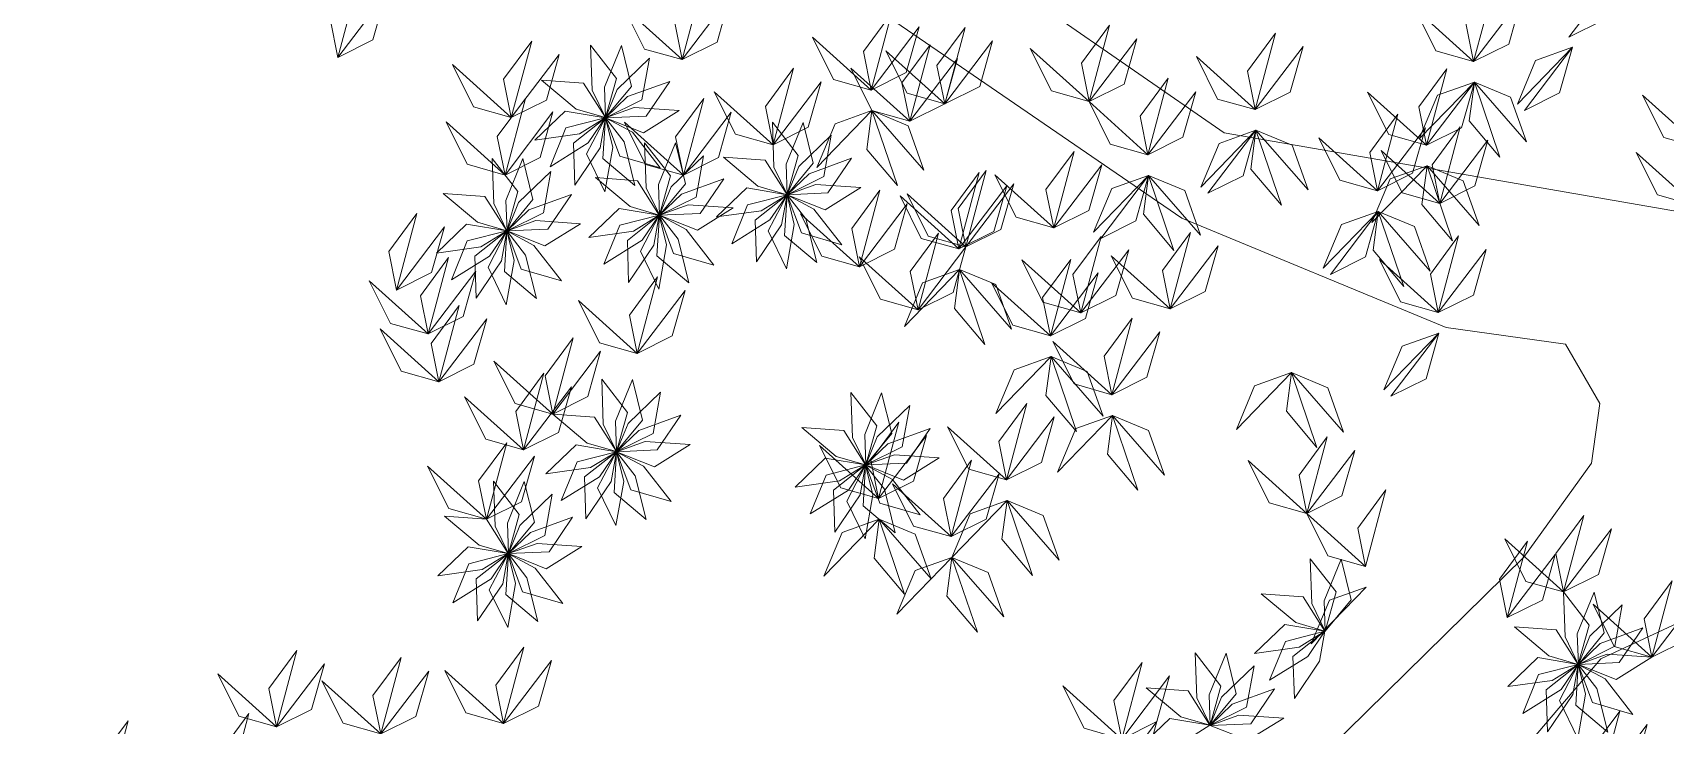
# Model space of a CAD drawing. Header units: inches. Extents: x 4350 to 28384, y -6772 to 993.
# Drawn here: x 8049.1 to 8172.7, y 613.2 to 665.7 of the extents above; entities that cross this region are included whole.
import ezdxf

# ---------------------------------------------------------------- set-up
doc = ezdxf.new("R2010")
doc.units = ezdxf.units.IN
doc.header["$MEASUREMENT"] = 0
doc.layers.add('nascosti', color=1, linetype='Continuous')

msp = doc.modelspace()

# ---------------------------------------------------------------- linework, layer by layer
at = {"layer": 'nascosti', "linetype": 'Continuous', "lineweight": 0}
for points in [[(8201.26, 802.73), (8207.9, 751.17), (8197.17, 690.52), (8179.27, 651.12), (8139.26, 658.06), (8098.54, 686.28), (8098.44, 712.07), (8092.54, 735.9), (8037.6, 771.15)], [(8046.22, 710.58), (8090.72, 706.23), (8094.04, 680.46), (8136.07, 651.6), (8156.09, 643.3), (8165.12, 642.04), (8167.71, 637.54), (8167.09, 633.02), (8161.95, 625.91), (8133.69, 598.08), (8113.76, 583.81), (8085.42, 575.32), (8066.06, 578.47), (8031.86, 587.37)], [(8156.23, 604.61), (8167.79, 618.2), (8176.15, 622.1), (8187.14, 615.05), (8200.09, 602.2)]]:
    msp.add_lwpolyline(points, dxfattribs=at)
at = {"layer": 'nascosti', "lineweight": 0}
for points in [[(8165.37, 665.31), (8168.03, 666.63), (8169.01, 670.09), (8165.37, 665.31)], [(8072.17, 663.79), (8071.58, 666.7), (8073.71, 669.59), (8072.17, 663.79)], [(8098.22, 663.62), (8097.64, 666.52), (8099.76, 669.41), (8098.22, 663.62)], [(8158.16, 663.47), (8157.58, 666.38), (8159.71, 669.27), (8158.16, 663.47)], [(8072.17, 663.79), (8074.82, 665.11), (8075.8, 668.57), (8072.17, 663.79)], [(8098.22, 663.62), (8095.37, 664.42), (8093.77, 667.64), (8098.22, 663.62)], [(8098.22, 663.62), (8100.87, 664.94), (8101.85, 668.39), (8098.22, 663.62)], [(8158.16, 663.47), (8160.82, 664.79), (8161.79, 668.25), (8158.16, 663.47)], [(8112.55, 661.31), (8111.97, 664.22), (8114.09, 667.11), (8112.55, 661.31)], [(8158.16, 663.47), (8155.31, 664.28), (8153.71, 667.49), (8158.16, 663.47)], [(8112.55, 661.31), (8109.7, 662.12), (8108.1, 665.33), (8112.55, 661.31)], [(8112.55, 661.31), (8115.2, 662.63), (8116.18, 666.09), (8112.55, 661.31)], [(8118.11, 660.26), (8117.52, 663.17), (8119.65, 666.06), (8118.11, 660.26)], [(8129.04, 660.43), (8128.46, 663.34), (8130.59, 666.23), (8129.04, 660.43)], [(8129.04, 660.43), (8131.7, 661.75), (8132.67, 665.2), (8129.04, 660.43)], [(8141.62, 659.83), (8141.04, 662.73), (8143.17, 665.62), (8141.62, 659.83)], [(8085.29, 659.22), (8084.71, 662.13), (8086.84, 665.02), (8085.29, 659.22)], [(8085.29, 659.22), (8087.95, 660.54), (8088.93, 664), (8085.29, 659.22)], [(8091.3, 664.7), (8091.42, 661.29), (8092.43, 659.22), (8093.25, 662.19), (8091.3, 664.7)], [(8093.63, 664.68), (8092.36, 661.52), (8092.43, 659.22), (8094.39, 661.59), (8093.63, 664.68)], [(8118.11, 660.26), (8115.26, 661.07), (8113.66, 664.28), (8118.11, 660.26)], [(8115.46, 658.94), (8114.87, 661.85), (8117, 664.74), (8115.46, 658.94)], [(8118.11, 660.26), (8120.76, 661.58), (8121.74, 665.04), (8118.11, 660.26)], [(8129.04, 660.43), (8126.19, 661.24), (8124.59, 664.45), (8129.04, 660.43)], [(8141.62, 659.83), (8144.28, 661.15), (8145.25, 664.6), (8141.62, 659.83)], [(8165.64, 664.55), (8162.85, 663.55), (8161.47, 660.24), (8165.64, 664.55)], [(8162.01, 659.77), (8164.66, 661.09), (8165.64, 664.55), (8162.01, 659.77)], [(8085.29, 659.22), (8082.44, 660.03), (8080.84, 663.24), (8085.29, 659.22)], [(8095.75, 663.72), (8093.3, 661.35), (8092.43, 659.21), (8095.19, 660.58), (8095.75, 663.72)], [(8105.12, 657.17), (8104.53, 660.07), (8106.66, 662.96), (8105.12, 657.17)], [(8115.46, 658.94), (8112.6, 659.75), (8111, 662.96), (8115.46, 658.94)], [(8115.46, 658.94), (8118.11, 660.26), (8119.09, 663.71), (8115.46, 658.94)], [(8141.62, 659.83), (8138.77, 660.63), (8137.17, 663.85), (8141.62, 659.83)], [(8154.59, 657.13), (8154, 660.04), (8156.13, 662.93), (8154.59, 657.13)], [(8087.59, 662.05), (8090.2, 659.86), (8092.42, 659.22), (8090.77, 661.82), (8087.59, 662.05)], [(8097.3, 661.97), (8094.1, 660.81), (8092.43, 659.21), (8095.51, 659.34), (8097.3, 661.97)], [(8105.12, 657.17), (8107.77, 658.49), (8108.75, 661.94), (8105.12, 657.17)], [(8133.5, 656.41), (8132.91, 659.32), (8135.04, 662.21), (8133.5, 656.41)], [(8158.22, 661.91), (8155.42, 660.91), (8154.04, 657.6), (8158.22, 661.91)], [(8154.59, 657.13), (8157.24, 658.45), (8158.22, 661.91), (8154.59, 657.13)], [(8158.22, 661.91), (8157.83, 658.97), (8160.14, 656.23), (8158.22, 661.91)], [(8158.22, 661.91), (8160.95, 660.76), (8162.16, 657.38), (8158.22, 661.91)], [(8084.82, 654.87), (8084.23, 657.78), (8086.36, 660.67), (8084.82, 654.87)], [(8098.32, 654.87), (8097.73, 657.77), (8099.86, 660.66), (8098.32, 654.87)], [(8105.12, 657.17), (8102.26, 657.97), (8100.66, 661.18), (8105.12, 657.17)], [(8133.5, 656.41), (8130.64, 657.22), (8129.04, 660.43), (8133.5, 656.41)], [(8133.5, 656.41), (8136.15, 657.73), (8137.13, 661.18), (8133.5, 656.41)], [(8154.59, 657.13), (8151.73, 657.94), (8150.13, 661.15), (8154.59, 657.13)], [(8175.4, 656.92), (8172.55, 657.72), (8170.95, 660.93), (8175.4, 656.92)], [(8084.82, 654.87), (8087.47, 656.19), (8088.45, 659.65), (8084.82, 654.87)], [(8087.08, 657.52), (8090.45, 657.99), (8092.41, 659.21), (8089.37, 659.72), (8087.08, 657.52)], [(8088.23, 655.49), (8091.12, 657.3), (8092.41, 659.21), (8089.43, 658.44), (8088.23, 655.49)], [(8090.1, 654.11), (8092.01, 656.93), (8092.42, 659.2), (8090, 657.29), (8090.1, 654.11)], [(8092.38, 653.6), (8092.97, 656.96), (8092.42, 659.2), (8090.99, 656.47), (8092.38, 653.6)], [(8094.66, 654.07), (8093.84, 657.38), (8092.42, 659.2), (8092.23, 656.12), (8094.66, 654.07)], [(8098, 659.75), (8094.6, 659.99), (8092.43, 659.2), (8095.3, 658.07), (8098, 659.75)], [(8096.56, 655.42), (8094.46, 658.11), (8092.43, 659.2), (8093.5, 656.31), (8096.56, 655.42)], [(8098.32, 654.87), (8100.97, 656.19), (8101.95, 659.64), (8098.32, 654.87)], [(8112.6, 659.75), (8109.81, 658.75), (8108.43, 655.44), (8112.6, 659.75)], [(8112.6, 659.75), (8112.21, 656.81), (8114.53, 654.07), (8112.6, 659.75)], [(8112.6, 659.75), (8115.34, 658.61), (8116.54, 655.23), (8112.6, 659.75)], [(8150.89, 653.68), (8150.3, 656.58), (8152.43, 659.47), (8150.89, 653.68)], [(8084.82, 654.87), (8081.96, 655.68), (8080.36, 658.89), (8084.82, 654.87)], [(8098.32, 654.87), (8095.46, 655.67), (8093.86, 658.88), (8098.32, 654.87)], [(8105.06, 658.87), (8105.18, 655.46), (8106.18, 653.39), (8107.01, 656.36), (8105.06, 658.87)], [(8107.39, 658.85), (8106.11, 655.69), (8106.18, 653.38), (8108.15, 655.76), (8107.39, 658.85)], [(8109.51, 657.88), (8107.06, 655.52), (8106.19, 653.38), (8108.95, 654.75), (8109.51, 657.88)], [(8141.68, 658.26), (8138.88, 657.26), (8137.5, 653.95), (8141.68, 658.26)], [(8138.04, 653.49), (8140.7, 654.81), (8141.68, 658.26), (8138.04, 653.49)], [(8141.68, 658.26), (8141.29, 655.32), (8143.6, 652.58), (8141.68, 658.26)], [(8141.68, 658.26), (8144.41, 657.12), (8145.62, 653.74), (8141.68, 658.26)], [(8150.89, 653.68), (8148.03, 654.48), (8146.44, 657.7), (8150.89, 653.68)], [(8150.89, 653.68), (8153.54, 655), (8154.52, 658.45), (8150.89, 653.68)], [(8155.6, 652.72), (8155.02, 655.63), (8157.14, 658.52), (8155.6, 652.72)], [(8095.39, 657.32), (8095.5, 653.91), (8096.51, 651.84), (8097.34, 654.81), (8095.39, 657.32)], [(8097.72, 657.3), (8096.44, 654.14), (8096.51, 651.83), (8098.48, 654.21), (8097.72, 657.3)], [(8126.37, 650.86), (8125.78, 653.77), (8127.91, 656.66), (8126.37, 650.86)], [(8155.6, 652.72), (8152.75, 653.53), (8151.15, 656.74), (8155.6, 652.72)], [(8155.6, 652.72), (8158.25, 654.05), (8159.23, 657.5), (8155.6, 652.72)], [(8174.93, 652.56), (8172.07, 653.37), (8170.47, 656.58), (8174.93, 652.56)], [(8083.84, 656.13), (8083.96, 652.72), (8084.96, 650.64), (8085.79, 653.62), (8083.84, 656.13)], [(8086.17, 656.11), (8084.89, 652.95), (8084.97, 650.64), (8086.93, 653.02), (8086.17, 656.11)], [(8099.84, 656.33), (8097.39, 653.97), (8096.51, 651.83), (8099.28, 653.2), (8099.84, 656.33)], [(8101.35, 656.22), (8103.96, 654.03), (8106.17, 653.38), (8104.52, 655.99), (8101.35, 656.22)], [(8111.05, 656.14), (8107.85, 654.97), (8106.19, 653.38), (8109.27, 653.51), (8111.05, 656.14)], [(8119.72, 649.42), (8119.14, 652.33), (8121.26, 655.22), (8119.72, 649.42)], [(8126.37, 650.86), (8129.02, 652.18), (8130, 655.64), (8126.37, 650.86)], [(8154.64, 655.56), (8151.85, 654.57), (8150.46, 651.26), (8154.64, 655.56)], [(8154.64, 655.56), (8154.25, 652.63), (8156.56, 649.88), (8154.64, 655.56)], [(8154.64, 655.56), (8157.37, 654.42), (8158.58, 651.04), (8154.64, 655.56)], [(8088.29, 655.14), (8085.84, 652.78), (8084.97, 650.64), (8087.73, 652.01), (8088.29, 655.14)], [(8091.68, 654.67), (8094.29, 652.48), (8096.5, 651.83), (8094.85, 654.44), (8091.68, 654.67)], [(8101.38, 654.59), (8098.18, 653.42), (8096.52, 651.83), (8099.6, 651.96), (8101.38, 654.59)], [(8111.76, 653.92), (8108.36, 654.16), (8106.19, 653.37), (8109.05, 652.24), (8111.76, 653.92)], [(8119.18, 649.27), (8118.59, 652.17), (8120.72, 655.06), (8119.18, 649.27)], [(8119.18, 649.27), (8121.83, 650.59), (8122.81, 654.04), (8119.18, 649.27)], [(8119.72, 649.42), (8122.37, 650.75), (8123.35, 654.2), (8119.72, 649.42)], [(8126.37, 650.86), (8123.51, 651.67), (8121.91, 654.88), (8126.37, 650.86)], [(8133.55, 654.84), (8130.76, 653.85), (8129.37, 650.54), (8133.55, 654.84)], [(8129.92, 650.07), (8132.57, 651.39), (8133.55, 654.84), (8129.92, 650.07)], [(8133.55, 654.84), (8133.16, 651.9), (8135.47, 649.16), (8133.55, 654.84)], [(8133.55, 654.84), (8136.28, 653.7), (8137.49, 650.32), (8133.55, 654.84)], [(8080.13, 653.48), (8082.74, 651.29), (8084.96, 650.64), (8083.3, 653.25), (8080.13, 653.48)], [(8089.84, 653.4), (8086.63, 652.23), (8084.97, 650.64), (8088.05, 650.77), (8089.84, 653.4)], [(8100.83, 651.69), (8104.21, 652.16), (8106.17, 653.38), (8103.13, 653.89), (8100.83, 651.69)], [(8101.98, 649.66), (8104.87, 651.47), (8106.17, 653.38), (8103.18, 652.61), (8101.98, 649.66)], [(8103.86, 648.28), (8105.76, 651.1), (8106.17, 653.37), (8103.75, 651.46), (8103.86, 648.28)], [(8106.13, 647.77), (8106.72, 651.13), (8106.17, 653.37), (8104.74, 650.64), (8106.13, 647.77)], [(8108.42, 648.24), (8107.59, 651.55), (8106.18, 653.37), (8105.98, 650.29), (8108.42, 648.24)], [(8110.31, 649.59), (8108.21, 652.28), (8106.18, 653.37), (8107.26, 650.48), (8110.31, 649.59)], [(8111.65, 647.92), (8111.07, 650.82), (8113.2, 653.71), (8111.65, 647.92)], [(8119.18, 649.27), (8116.33, 650.07), (8114.73, 653.28), (8119.18, 649.27)], [(8119.72, 649.42), (8116.87, 650.23), (8115.27, 653.44), (8119.72, 649.42)], [(8076.6, 646.15), (8076.02, 649.06), (8078.14, 651.95), (8076.6, 646.15)], [(8091.16, 650.14), (8094.54, 650.61), (8096.5, 651.83), (8093.46, 652.34), (8091.16, 650.14)], [(8092.31, 648.11), (8095.2, 649.92), (8096.5, 651.82), (8093.51, 651.06), (8092.31, 648.11)], [(8094.18, 646.73), (8096.09, 649.55), (8096.5, 651.82), (8094.08, 649.91), (8094.18, 646.73)], [(8096.46, 646.22), (8097.05, 649.58), (8096.5, 651.82), (8095.07, 649.09), (8096.46, 646.22)], [(8098.74, 646.69), (8097.92, 650), (8096.51, 651.82), (8096.31, 648.74), (8098.74, 646.69)], [(8102.09, 652.37), (8098.68, 652.6), (8096.51, 651.82), (8099.38, 650.69), (8102.09, 652.37)], [(8100.64, 648.04), (8098.54, 650.73), (8096.51, 651.82), (8097.58, 648.93), (8100.64, 648.04)], [(8111.65, 647.92), (8108.8, 648.72), (8107.2, 651.94), (8111.65, 647.92)], [(8111.65, 647.92), (8114.31, 649.24), (8115.28, 652.69), (8111.65, 647.92)], [(8150.94, 652.11), (8148.15, 651.12), (8146.77, 647.8), (8150.94, 652.11)], [(8147.31, 647.34), (8149.96, 648.66), (8150.94, 652.11), (8147.31, 647.34)], [(8150.94, 652.11), (8150.55, 649.17), (8152.87, 646.43), (8150.94, 652.11)], [(8150.94, 652.11), (8153.68, 650.97), (8154.88, 647.59), (8150.94, 652.11)], [(8076.6, 646.15), (8079.26, 647.47), (8080.23, 650.93), (8076.6, 646.15)], [(8079.62, 648.95), (8082.99, 649.42), (8084.95, 650.64), (8081.91, 651.15), (8079.62, 648.95)], [(8080.76, 646.92), (8083.65, 648.73), (8084.95, 650.63), (8081.96, 649.87), (8080.76, 646.92)], [(8082.64, 645.53), (8084.54, 648.36), (8084.95, 650.63), (8082.54, 648.71), (8082.64, 645.53)], [(8084.91, 645.03), (8085.51, 648.39), (8084.96, 650.63), (8083.53, 647.89), (8084.91, 645.03)], [(8087.2, 645.5), (8086.37, 648.8), (8084.96, 650.63), (8084.77, 647.55), (8087.2, 645.5)], [(8089.09, 646.85), (8087, 649.54), (8084.96, 650.63), (8086.04, 647.74), (8089.09, 646.85)], [(8090.54, 651.18), (8087.14, 651.41), (8084.97, 650.63), (8087.84, 649.5), (8090.54, 651.18)], [(8116.09, 644.65), (8115.5, 647.56), (8117.63, 650.45), (8116.09, 644.65)], [(8135.17, 644.72), (8134.59, 647.63), (8136.72, 650.52), (8135.17, 644.72)], [(8116.09, 644.65), (8118.74, 645.97), (8119.72, 649.42), (8116.09, 644.65)], [(8128.41, 644.42), (8127.82, 647.33), (8129.95, 650.22), (8128.41, 644.42)], [(8128.41, 644.42), (8131.06, 645.74), (8132.04, 649.2), (8128.41, 644.42)], [(8135.17, 644.72), (8137.83, 646.04), (8138.81, 649.5), (8135.17, 644.72)], [(8155.48, 644.45), (8154.9, 647.36), (8157.02, 650.25), (8155.48, 644.45)], [(8155.48, 644.45), (8158.14, 645.77), (8159.11, 649.22), (8155.48, 644.45)], [(8078.99, 642.82), (8078.41, 645.72), (8080.53, 648.61), (8078.99, 642.82)], [(8116.09, 644.65), (8113.24, 645.46), (8111.64, 648.67), (8116.09, 644.65)], [(8128.41, 644.42), (8125.55, 645.23), (8123.95, 648.44), (8128.41, 644.42)], [(8126.11, 642.68), (8125.52, 645.58), (8127.65, 648.47), (8126.11, 642.68)], [(8135.17, 644.72), (8132.32, 645.53), (8130.72, 648.74), (8135.17, 644.72)], [(8155.48, 644.45), (8152.63, 645.26), (8151.03, 648.47), (8155.48, 644.45)], [(8078.99, 642.82), (8076.14, 643.62), (8074.54, 646.84), (8078.99, 642.82)], [(8078.99, 642.82), (8081.64, 644.14), (8082.62, 647.59), (8078.99, 642.82)], [(8094.82, 641.35), (8094.24, 644.25), (8096.36, 647.14), (8094.82, 641.35)], [(8119.23, 647.7), (8116.44, 646.7), (8115.06, 643.39), (8119.23, 647.7)], [(8119.23, 647.7), (8118.84, 644.76), (8121.16, 642.02), (8119.23, 647.7)], [(8119.23, 647.7), (8121.97, 646.56), (8123.17, 643.18), (8119.23, 647.7)], [(8126.11, 642.68), (8123.26, 643.48), (8121.66, 646.69), (8126.11, 642.68)], [(8126.11, 642.68), (8128.76, 644), (8129.74, 647.45), (8126.11, 642.68)], [(8094.82, 641.35), (8091.97, 642.16), (8090.37, 645.37), (8094.82, 641.35)], [(8094.82, 641.35), (8097.48, 642.67), (8098.45, 646.12), (8094.82, 641.35)], [(8079.81, 639.19), (8079.22, 642.1), (8081.35, 644.99), (8079.81, 639.19)], [(8079.81, 639.19), (8076.96, 640), (8075.36, 643.21), (8079.81, 639.19)], [(8079.81, 639.19), (8082.46, 640.52), (8083.44, 643.97), (8079.81, 639.19)], [(8130.77, 638.22), (8130.18, 641.13), (8132.31, 644.02), (8130.77, 638.22)], [(8130.77, 638.22), (8133.42, 639.54), (8134.4, 642.99), (8130.77, 638.22)], [(8155.53, 642.88), (8152.74, 641.89), (8151.36, 638.58), (8155.53, 642.88)], [(8151.9, 638.11), (8154.56, 639.43), (8155.53, 642.88), (8151.9, 638.11)], [(8088.43, 636.74), (8087.85, 639.65), (8089.97, 642.54), (8088.43, 636.74)], [(8130.77, 638.22), (8127.91, 639.03), (8126.31, 642.24), (8130.77, 638.22)], [(8088.43, 636.74), (8085.58, 637.55), (8083.98, 640.76), (8088.43, 636.74)], [(8088.43, 636.74), (8091.08, 638.07), (8092.06, 641.52), (8088.43, 636.74)], [(8126.16, 641.11), (8123.37, 640.11), (8121.99, 636.8), (8126.16, 641.11)], [(8126.16, 641.11), (8125.77, 638.17), (8128.09, 635.43), (8126.16, 641.11)], [(8126.16, 641.11), (8128.9, 639.97), (8130.1, 636.59), (8126.16, 641.11)], [(8086.21, 634.04), (8085.63, 636.95), (8087.76, 639.84), (8086.21, 634.04)], [(8092.14, 639.39), (8092.26, 635.99), (8093.26, 633.91), (8094.09, 636.88), (8092.14, 639.39)], [(8094.47, 639.38), (8093.19, 636.21), (8093.27, 633.91), (8095.23, 636.29), (8094.47, 639.38)], [(8144.37, 639.89), (8141.58, 638.9), (8140.2, 635.59), (8144.37, 639.89)], [(8144.37, 639.89), (8143.98, 636.96), (8146.3, 634.21), (8144.37, 639.89)], [(8144.37, 639.89), (8147.11, 638.75), (8148.31, 635.37), (8144.37, 639.89)], [(8086.21, 634.04), (8083.36, 634.85), (8081.76, 638.06), (8086.21, 634.04)], [(8086.21, 634.04), (8088.87, 635.36), (8089.84, 638.82), (8086.21, 634.04)], [(8096.59, 638.41), (8094.14, 636.04), (8093.27, 633.91), (8096.03, 635.28), (8096.59, 638.41)], [(8111, 638.38), (8111.12, 634.98), (8112.13, 632.9), (8112.96, 635.87), (8111, 638.38)], [(8113.33, 638.36), (8112.06, 635.2), (8112.13, 632.9), (8114.1, 635.28), (8113.33, 638.36)], [(8088.43, 636.74), (8091.04, 634.55), (8093.26, 633.91), (8091.6, 636.51), (8088.43, 636.74)], [(8115.46, 637.4), (8113, 635.03), (8112.13, 632.9), (8114.89, 634.27), (8115.46, 637.4)], [(8122.78, 631.76), (8122.2, 634.67), (8124.32, 637.56), (8122.78, 631.76)], [(8098.14, 636.67), (8094.94, 635.5), (8093.27, 633.9), (8096.35, 634.03), (8098.14, 636.67)], [(8107.29, 635.73), (8109.9, 633.54), (8112.12, 632.9), (8110.47, 635.5), (8107.29, 635.73)], [(8117, 635.66), (8113.8, 634.49), (8112.13, 632.89), (8115.21, 633.02), (8117, 635.66)], [(8113.09, 630.35), (8112.51, 633.25), (8114.64, 636.14), (8113.09, 630.35)], [(8122.78, 631.76), (8119.93, 632.57), (8118.33, 635.78), (8122.78, 631.76)], [(8122.78, 631.76), (8125.43, 633.08), (8126.41, 636.54), (8122.78, 631.76)], [(8130.82, 636.65), (8128.03, 635.66), (8126.64, 632.35), (8130.82, 636.65)], [(8130.82, 636.65), (8130.43, 633.71), (8132.74, 630.97), (8130.82, 636.65)], [(8130.82, 636.65), (8133.55, 635.51), (8134.76, 632.13), (8130.82, 636.65)], [(8083.41, 628.78), (8082.82, 631.69), (8084.95, 634.58), (8083.41, 628.78)], [(8087.92, 632.21), (8091.29, 632.69), (8093.25, 633.9), (8090.21, 634.42), (8087.92, 632.21)], [(8098.84, 634.44), (8095.44, 634.68), (8093.27, 633.9), (8096.14, 632.76), (8098.84, 634.44)], [(8113.09, 630.35), (8110.24, 631.15), (8108.64, 634.37), (8113.09, 630.35)], [(8113.09, 630.35), (8115.75, 631.67), (8116.72, 635.12), (8113.09, 630.35)], [(8145.53, 629.22), (8144.94, 632.13), (8147.07, 635.02), (8145.53, 629.22)], [(8083.41, 628.78), (8086.06, 630.1), (8087.04, 633.56), (8083.41, 628.78)], [(8089.07, 630.19), (8091.96, 631.99), (8093.25, 633.9), (8090.27, 633.13), (8089.07, 630.19)], [(8090.94, 628.8), (8092.85, 631.63), (8093.25, 633.9), (8090.84, 631.98), (8090.94, 628.8)], [(8093.22, 628.3), (8093.81, 631.65), (8093.26, 633.89), (8091.83, 631.16), (8093.22, 628.3)], [(8095.5, 628.76), (8094.67, 632.07), (8093.26, 633.89), (8093.07, 630.81), (8095.5, 628.76)], [(8097.4, 630.12), (8095.3, 632.8), (8093.26, 633.89), (8094.34, 631), (8097.4, 630.12)], [(8106.78, 631.2), (8110.15, 631.68), (8112.12, 632.89), (8109.07, 633.41), (8106.78, 631.2)], [(8117.7, 633.43), (8114.3, 633.67), (8112.13, 632.89), (8115, 631.75), (8117.7, 633.43)], [(8118.61, 627.46), (8118.02, 630.36), (8120.15, 633.25), (8118.61, 627.46)], [(8145.53, 629.22), (8142.68, 630.03), (8141.08, 633.24), (8145.53, 629.22)], [(8145.53, 629.22), (8148.18, 630.54), (8149.16, 633.99), (8145.53, 629.22)], [(8083.41, 628.78), (8080.56, 629.59), (8078.96, 632.8), (8083.41, 628.78)], [(8107.93, 629.18), (8110.82, 630.98), (8112.12, 632.89), (8109.13, 632.12), (8107.93, 629.18)], [(8109.8, 627.79), (8111.71, 630.62), (8112.12, 632.89), (8109.7, 630.97), (8109.8, 627.79)], [(8112.08, 627.29), (8112.67, 630.64), (8112.12, 632.88), (8110.69, 630.15), (8112.08, 627.29)], [(8114.36, 627.75), (8113.54, 631.06), (8112.12, 632.88), (8111.93, 629.8), (8114.36, 627.75)], [(8116.26, 629.11), (8114.16, 631.79), (8112.13, 632.88), (8113.2, 629.99), (8116.26, 629.11)], [(8118.61, 627.46), (8121.26, 628.78), (8122.24, 632.23), (8118.61, 627.46)], [(8083.95, 631.66), (8084.06, 628.26), (8085.07, 626.18), (8085.9, 629.15), (8083.95, 631.66)], [(8086.28, 631.64), (8085, 628.48), (8085.07, 626.18), (8087.04, 628.55), (8086.28, 631.64)], [(8088.4, 630.68), (8085.95, 628.31), (8085.07, 626.17), (8087.84, 627.55), (8088.4, 630.68)], [(8118.61, 627.46), (8115.75, 628.26), (8114.16, 631.47), (8118.61, 627.46)], [(8149.98, 625.2), (8149.4, 628.11), (8151.52, 631), (8149.98, 625.2)], [(8122.83, 630.2), (8120.04, 629.2), (8118.66, 625.89), (8122.83, 630.2)], [(8122.83, 630.2), (8122.44, 627.26), (8124.76, 624.52), (8122.83, 630.2)], [(8122.83, 630.2), (8125.57, 629.05), (8126.77, 625.67), (8122.83, 630.2)], [(8080.23, 629.01), (8082.85, 626.82), (8085.06, 626.18), (8083.41, 628.78), (8080.23, 629.01)], [(8089.94, 628.93), (8086.74, 627.77), (8085.07, 626.17), (8088.16, 626.3), (8089.94, 628.93)], [(8113.15, 628.78), (8110.35, 627.78), (8108.97, 624.47), (8113.15, 628.78)], [(8113.15, 628.78), (8112.76, 625.84), (8115.07, 623.1), (8113.15, 628.78)], [(8113.15, 628.78), (8115.88, 627.64), (8117.09, 624.26), (8113.15, 628.78)], [(8149.98, 625.2), (8147.13, 626.01), (8145.53, 629.22), (8149.98, 625.2)], [(8164.96, 623.27), (8164.38, 626.17), (8166.5, 629.06), (8164.96, 623.27)], [(8164.96, 623.27), (8167.61, 624.59), (8168.59, 628.04), (8164.96, 623.27)], [(8090.64, 626.71), (8087.24, 626.95), (8085.07, 626.17), (8087.94, 625.03), (8090.64, 626.71)], [(8160.71, 621.32), (8160.13, 624.23), (8162.25, 627.12), (8160.71, 621.32)], [(8164.96, 623.27), (8162.11, 624.07), (8160.51, 627.29), (8164.96, 623.27)], [(8079.72, 624.48), (8083.1, 624.96), (8085.06, 626.17), (8082.02, 626.69), (8079.72, 624.48)], [(8080.87, 622.45), (8083.76, 624.26), (8085.06, 626.17), (8082.07, 625.4), (8080.87, 622.45)], [(8082.74, 621.07), (8084.65, 623.89), (8085.06, 626.16), (8082.64, 624.25), (8082.74, 621.07)], [(8085.02, 620.57), (8085.61, 623.92), (8085.06, 626.16), (8083.63, 623.43), (8085.02, 620.57)], [(8087.3, 621.03), (8086.48, 624.34), (8085.07, 626.16), (8084.87, 623.08), (8087.3, 621.03)], [(8089.2, 622.39), (8087.1, 625.07), (8085.07, 626.16), (8086.14, 623.27), (8089.2, 622.39)], [(8118.66, 625.89), (8115.87, 624.89), (8114.49, 621.58), (8118.66, 625.89)], [(8118.66, 625.89), (8118.27, 622.95), (8120.59, 620.21), (8118.66, 625.89)], [(8118.66, 625.89), (8121.4, 624.75), (8122.6, 621.37), (8118.66, 625.89)], [(8145.79, 625.78), (8145.91, 622.38), (8146.91, 620.3), (8147.74, 623.27), (8145.79, 625.78)], [(8148.12, 625.76), (8146.84, 622.6), (8146.92, 620.3), (8148.88, 622.67), (8148.12, 625.76)], [(8160.71, 621.32), (8163.37, 622.65), (8164.34, 626.1), (8160.71, 621.32)], [(8142.08, 623.13), (8144.69, 620.94), (8146.9, 620.3), (8145.25, 622.9), (8142.08, 623.13)], [(8150.03, 623.63), (8147.24, 622.64), (8145.86, 619.33), (8150.03, 623.63)], [(8164.96, 623.27), (8165.08, 619.86), (8166.08, 617.79), (8166.91, 620.76), (8164.96, 623.27)], [(8167.29, 623.25), (8166.01, 620.09), (8166.09, 617.78), (8168.05, 620.16), (8167.29, 623.25)], [(8171.66, 618.32), (8171.07, 621.22), (8173.2, 624.11), (8171.66, 618.32)], [(8171.66, 618.32), (8174.31, 619.64), (8175.29, 623.09), (8171.66, 618.32)], [(8169.41, 622.28), (8166.96, 619.92), (8166.09, 617.78), (8168.85, 619.15), (8169.41, 622.28)], [(8171.66, 618.32), (8168.81, 619.12), (8167.21, 622.34), (8171.66, 618.32)], [(8141.56, 618.6), (8144.94, 619.08), (8146.9, 620.29), (8143.86, 620.81), (8141.56, 618.6)], [(8161.25, 620.62), (8163.86, 618.43), (8166.08, 617.78), (8164.42, 620.39), (8161.25, 620.62)], [(8142.71, 616.57), (8145.6, 618.38), (8146.9, 620.29), (8143.91, 619.52), (8142.71, 616.57)], [(8144.59, 615.19), (8146.49, 618.02), (8146.9, 620.29), (8144.48, 618.37), (8144.59, 615.19)], [(8170.96, 620.54), (8167.75, 619.37), (8166.09, 617.78), (8169.17, 617.91), (8170.96, 620.54)], [(8067.52, 613.04), (8066.94, 615.94), (8069.06, 618.83), (8067.52, 613.04)], [(8075.41, 612.5), (8074.82, 615.41), (8076.95, 618.3), (8075.41, 612.5)], [(8084.71, 613.3), (8084.12, 616.2), (8086.25, 619.09), (8084.71, 613.3)], [(8137.08, 618.65), (8137.2, 615.24), (8138.2, 613.16), (8139.03, 616.13), (8137.08, 618.65)], [(8139.41, 618.63), (8138.13, 615.47), (8138.2, 613.16), (8140.17, 615.54), (8139.41, 618.63)], [(8160.74, 616.09), (8164.11, 616.56), (8166.07, 617.78), (8163.03, 618.29), (8160.74, 616.09)], [(8171.66, 618.32), (8168.26, 618.55), (8166.09, 617.77), (8168.96, 616.64), (8171.66, 618.32)], [(8067.52, 613.04), (8064.67, 613.84), (8063.07, 617.06), (8067.52, 613.04)], [(8067.52, 613.04), (8070.17, 614.36), (8071.15, 617.81), (8067.52, 613.04)], [(8075.41, 612.5), (8078.06, 613.82), (8079.04, 617.27), (8075.41, 612.5)], [(8084.71, 613.3), (8081.85, 614.1), (8080.25, 617.32), (8084.71, 613.3)], [(8084.71, 613.3), (8087.36, 614.62), (8088.34, 618.07), (8084.71, 613.3)], [(8131.51, 612.12), (8130.92, 615.03), (8133.05, 617.92), (8131.51, 612.12)], [(8131.51, 612.12), (8134.16, 613.45), (8135.14, 616.9), (8131.51, 612.12)], [(8141.53, 617.66), (8139.08, 615.29), (8138.21, 613.16), (8140.97, 614.53), (8141.53, 617.66)], [(8161.89, 614.06), (8164.78, 615.87), (8166.07, 617.77), (8163.08, 617.01), (8161.89, 614.06)], [(8163.76, 612.67), (8165.67, 615.5), (8166.07, 617.77), (8163.66, 615.86), (8163.76, 612.67)], [(8166.04, 612.17), (8166.63, 615.53), (8166.08, 617.77), (8164.65, 615.04), (8166.04, 612.17)], [(8168.32, 612.64), (8167.49, 615.94), (8166.08, 617.77), (8165.89, 614.69), (8168.32, 612.64)], [(8170.22, 613.99), (8168.12, 616.68), (8166.08, 617.77), (8167.16, 614.88), (8170.22, 613.99)], [(8075.41, 612.5), (8072.56, 613.31), (8070.96, 616.52), (8075.41, 612.5)], [(8131.51, 612.12), (8128.66, 612.93), (8127.06, 616.14), (8131.51, 612.12)], [(8133.37, 616), (8135.98, 613.81), (8138.19, 613.16), (8136.54, 615.77), (8133.37, 616)], [(8143.07, 615.92), (8139.87, 614.75), (8138.21, 613.15), (8141.29, 613.28), (8143.07, 615.92)], [(8054.74, 607.7), (8054.15, 610.61), (8056.28, 613.5), (8054.74, 607.7)], [(8063.89, 608.26), (8063.3, 611.17), (8065.43, 614.06), (8063.89, 608.26)], [(8132.62, 607.65), (8132.04, 610.56), (8134.16, 613.45), (8132.62, 607.65)], [(8132.85, 611.47), (8136.23, 611.94), (8138.19, 613.16), (8135.15, 613.67), (8132.85, 611.47)], [(8143.78, 613.69), (8140.38, 613.93), (8138.21, 613.15), (8141.07, 612.02), (8143.78, 613.69)], [(8167.68, 608.45), (8167.09, 611.35), (8169.22, 614.24), (8167.68, 608.45)], [(8167.68, 608.45), (8170.33, 609.77), (8171.31, 613.22), (8167.68, 608.45)]]:
    msp.add_lwpolyline(points, dxfattribs=at)

doc.saveas('drawing.dxf')
